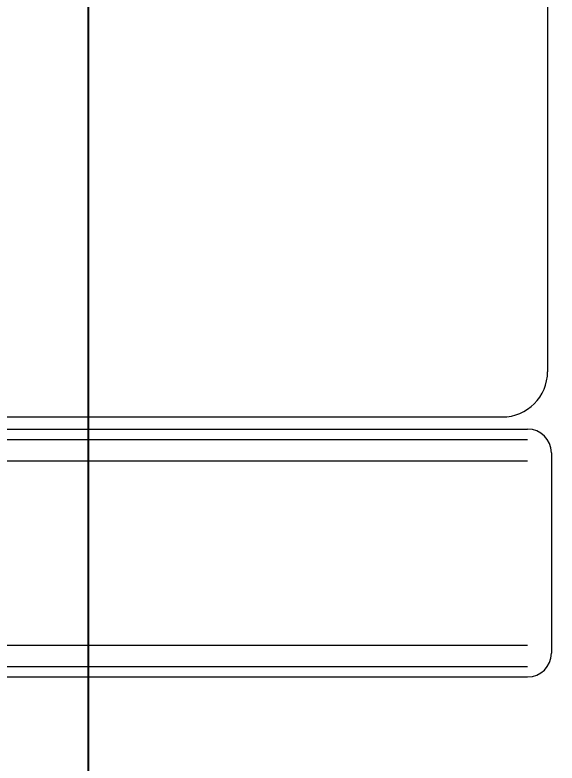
# Model space of a CAD drawing. Header units: inches. Extents: x -12418 to 57169, y -29325 to 19878.
# Drawn here: x 14959 to 15261.9, y 675.6 to 1094 of the extents above; entities that cross this region are included whole.
import ezdxf

# ---------------------------------------------------------------- set-up
doc = ezdxf.new("R2010")
doc.units = ezdxf.units.IN
doc.header["$LTSCALE"] = 25
doc.header["$MEASUREMENT"] = 0
doc.header["$PDMODE"] = 3
doc.layers.get('0').update_dxf_attribs({"color": 8})
doc.layers.get('Defpoints').update_dxf_attribs({"color": 8})
doc.layers.add('00-Ground Floor$0$False Ceiling', color=251, linetype='Continuous')
doc.layers.add('00-Ground Floor$0$LOADING', color=253, linetype='Continuous', lineweight=5)
doc.layers.add('E-DIM', color=6, linetype='Continuous', lineweight=18)
doc.styles.get("Standard").update_dxf_attribs({"font": 'arial.ttf'})
doc.dimstyles.get("Standard").update_dxf_attribs({"dimtxt": 150, "dimasz": 150, "dimexe": 0.18, "dimexo": 0.0625, "dimgap": 1, "dimtad": 1, "dimdec": 0, "dimlfac": 0.1, "dimzin": 0, "dimdsep": 46, "dimtxsty": 'Standard', "dimcen": 0.09, "dimclrd": 256, "dimclrt": 7, "dimadec": 0, "dimazin": 0, "dimtfac": 1, "dimtdec": 0, "dimtofl": 0, "dimtmove": 0, "dimatfit": 3, "dimfxl": 1, "dimtolj": 1, "dimtzin": 0, "dimarcsym": 0})

# ---------------------------------------------------------------- blocks, each defined once
blk = doc.blocks.new('00-Ground Floor$0$GF21008-P')
at = {"layer": '00-Ground Floor$0$LOADING'}
for p, q in [((0.68432, -0.20374), (0.79645, -0.20374)), ((0.02235, -0.20585), (0.63897, -0.20585)), ((0.67107, -0.77123), (0.67107, -0.21699)), ((0.67698, -0.77123), (0.67698, -0.21699)), ((0.6888, -0.77123), (0.6888, -0.21699)), ((0.79197, -0.76339), (0.79197, -0.21699)), ((0.80379, -0.76339), (0.80379, -0.21699)), ((0.8097, -0.76339), (0.8097, -0.21699)), ((0.66431, -0.74126), (0.66431, -0.23119))]:
    blk.add_line(p, q, dxfattribs=at)
for centre, radius, start, end in [((0.68432, -0.21699), 0.01325, 90, 180), ((0.79645, -0.21699), 0.01325, 0, 90), ((0.63897, -0.23119), 0.02534, 0, 90)]:
    blk.add_arc(centre, radius, start, end, dxfattribs=at)
blk = doc.blocks.new('00-Ground Floor$0$A$Ce9e1c4c3')
at = {"layer": '00-Ground Floor$0$False Ceiling', "color": 254, "linetype": 'Continuous'}
blk.add_line((-85000, -847.43), (-85000, 2532.57), dxfattribs=at)
blk = doc.blocks.new('00-Ground Floor')
at = {"layer": '00-Ground Floor$0$False Ceiling', "color": 254}
blk.add_blockref('00-Ground Floor$0$A$Ce9e1c4c3', (100000, 0), dxfattribs=at)
at = {"layer": '00-Ground Floor$0$LOADING', "xscale": 1000, "yscale": 1000, "zscale": 1000, "rotation": 269.9999999999998}
blk.add_blockref('00-Ground Floor$0$GF21008-P', (15462.5, 1533.49), dxfattribs=at)
blk = doc.blocks.new('*D423')
at = {"layer": 'Defpoints', "color": 0, "transparency": 16777216}
for p in [(14100, 1509.6), (15517.93, 1509.6, 0), (15517.93, -745.42)]:
    blk.add_point(p, dxfattribs=at)
at = {"layer": 'E-DIM', "color": 0, "lineweight": -2, "transparency": 16777216}
for p, q in [((14100, 1509.53), (14100, -745.6)), ((15517.93, 1509.53), (15517.93, -745.6))]:
    blk.add_line(p, q, dxfattribs=at)
at = {"layer": 'E-DIM', "lineweight": -2, "transparency": 16777216}
blk.add_line((14250, -745.42), (15367.93, -745.42), dxfattribs=at)
at = {"layer": 'E-DIM', "transparency": 16777216}
for points in [[(14250, -720.42), (14250, -770.42), (14100, -745.42)], [(15367.93, -720.42), (15367.93, -770.42), (15517.93, -745.42)]]:
    blk.add_solid(points, dxfattribs=at)
at = {"layer": 'E-DIM', "color": 7, "transparency": 16777216, "insert": (14808.96, -669.12), "char_height": 150, "attachment_point": 5}
blk.add_mtext('\\A1;142', dxfattribs=at)

msp = doc.modelspace()

# ---------------------------------------------------------------- block references
msp.add_blockref('00-Ground Floor', (0, 0))

# ---------------------------------------------------------------- dimensions: what is measured, and where the dimension line sits
at = {"layer": 'E-DIM'}
dim = msp.add_linear_dim(base=(15517.93, -745.42), p1=(14100, 1509.6), p2=(15517.93, 1509.6, 0), dimstyle='Standard', dxfattribs=at)
dim.commit()
dim.dimension.update_dxf_attribs({"geometry": '*D423', "text_midpoint": (14808.96, -669.12)})

doc.saveas('drawing.dxf')
